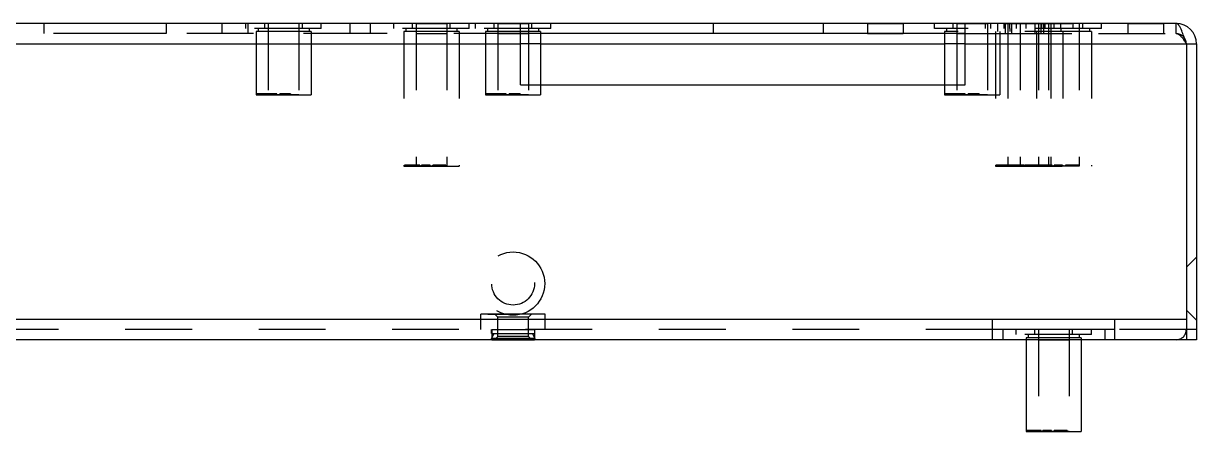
# Model space of a CAD drawing. Header units: millimetres. Extents: x 1262 to 3787, y 0 to 841.
# Drawn here: x 1711.6 to 1826.6, y 238.2 to 278.2 of the extents above; entities that cross this region are included whole.
import ezdxf

# ---------------------------------------------------------------- set-up
doc = ezdxf.new("R2010")
doc.units = ezdxf.units.MM
doc.header["$LTSCALE"] = 65.395
doc.linetypes.add('HIDDEN', pattern=[0.2, 0.1, -0.1])
doc.layers.get('0').update_dxf_attribs({"linetype": 'CONTINUOUS'})
doc.layers.add('02___PRT_ALL_AXES', color=7, linetype='CONTINUOUS')
doc.layers.add('DEFAULT_2', color=8, linetype='HIDDEN')

msp = doc.modelspace()

# ---------------------------------------------------------------- linework, layer by layer
at = {"color": 3, "linetype": 'Continuous'}
for p, q in [((1824.581, 278.226), (1414.581, 278.226)), ((1760.301, 272.226), (1760.301, 278.226)), ((1803.901, 272.226), (1803.901, 278.226)), ((1639.051, 276.226), (1760.301, 276.226)), ((1803.901, 276.226), (1825.581, 276.226)), ((1825.581, 276.226), (1825.581, 247.226)), ((1826.581, 276.226), (1826.581, 247.226)), ((1760.301, 272.226), (1803.901, 272.226)), ((1413.581, 249.226), (1825.581, 249.226)), ((1806.581, 247.226), (1806.581, 249.226)), ((1818.581, 247.226), (1818.581, 249.226)), ((1825.581, 247.226), (1413.581, 247.226))]:
    msp.add_line(p, q, dxfattribs=at)
at = {"color": 7, "linetype": 'Continuous'}
for p, q in [((1803.901, 277.226), (1760.301, 277.226)), ((1762.281, 277.226), (1762.281, 272.226)), ((1801.881, 277.226), (1801.881, 272.226)), ((1762.281, 276.226), (1801.881, 276.226)), ((1825.581, 276.226), (1826.581, 276.226)), ((1818.581, 248.226), (1806.581, 248.226)), ((1807.581, 248.226), (1807.581, 247.226)), ((1817.581, 248.226), (1817.581, 247.226)), ((1826.581, 248.226), (1825.581, 248.226)), ((1809.881, 247.226), (1809.881, 238.226)), ((1815.281, 247.226), (1815.281, 238.226)), ((1826.581, 247.226), (1825.581, 247.226)), ((1809.881, 238.226), (1815.281, 238.226)), ((1810.372, 238.326), (1810.303, 238.326)), ((1810.303, 238.326), (1810.303, 238.226)), ((1810.372, 238.326), (1810.372, 238.226)), ((1811.878, 238.326), (1811.708, 238.326)), ((1811.708, 238.326), (1811.708, 238.226)), ((1811.764, 238.226), (1811.764, 238.326)), ((1811.878, 238.326), (1811.878, 238.226)), ((1813.057, 238.326), (1812.931, 238.326)), ((1812.931, 238.326), (1812.931, 238.226)), ((1813.057, 238.326), (1813.057, 238.226)), ((1813.5, 238.326), (1813.341, 238.326)), ((1813.341, 238.326), (1813.341, 238.226)), ((1813.388, 238.226), (1813.388, 238.326)), ((1813.407, 238.226), (1813.407, 238.326)), ((1813.5, 238.326), (1813.5, 238.226)), ((1813.882, 238.326), (1813.769, 238.326)), ((1813.769, 238.326), (1813.769, 238.226)), ((1813.882, 238.326), (1813.882, 238.226))]:
    msp.add_line(p, q, dxfattribs=at)
at = {"color": 3, "linetype": 'Continuous'}
msp.add_arc((1824.581, 276.226), 2, 0, 90, dxfattribs=at)
for points, knots in [([(1825.134, 277.517), (1825.058, 277.699), (1824.948, 277.971), (1824.692, 278.226), (1824.581, 278.226)], [0, 0, 0, 0, 0.6396683, 1, 1, 1, 1]), ([(1825.398, 276.794), (1825.376, 276.859), (1825.294, 277.102), (1825.206, 277.343), (1825.134, 277.517)], [0, 0, 0, 0, 0.2675329, 1, 1, 1, 1])]:
    msp.add_open_spline(points, degree=3, knots=knots, dxfattribs=at)
msp.add_open_spline([(1825.581, 276.226), (1825.52, 276.415), (1825.46, 276.605), (1825.398, 276.794)], degree=3, dxfattribs=at)
at = {"layer": '02___PRT_ALL_AXES', "color": 8, "linetype": 'HIDDEN'}
for p, q in [((1725.581, 278.226), (1713.581, 278.226)), ((1713.581, 278.226), (1713.581, 277.226)), ((1725.581, 277.226), (1713.581, 277.226)), ((1725.581, 278.226), (1725.581, 277.226)), ((1745.581, 278.226), (1733.581, 278.226)), ((1733.581, 278.226), (1733.581, 277.226)), ((1745.581, 277.226), (1733.581, 277.226)), ((1734.381, 277.426), (1734.381, 271.226)), ((1735.581, 278.226), (1735.581, 271.226)), ((1738.581, 278.226), (1738.581, 271.226)), ((1739.781, 277.426), (1739.781, 271.226)), ((1745.581, 278.226), (1745.581, 277.226)), ((1748.881, 277.426), (1748.881, 264.226)), ((1750.081, 278.226), (1753.081, 278.226)), ((1750.081, 278.226), (1750.081, 264.226)), ((1750.081, 277.226), (1753.081, 277.226)), ((1753.081, 278.226), (1753.081, 264.226)), ((1754.281, 277.426), (1754.281, 264.226)), ((1756.881, 277.426), (1756.881, 271.226)), ((1758.081, 278.226), (1761.081, 278.226)), ((1758.081, 278.226), (1758.081, 271.226)), ((1758.081, 277.226), (1761.081, 277.226)), ((1761.081, 278.226), (1761.081, 271.226)), ((1762.281, 277.426), (1762.281, 277.226)), ((1794.331, 278.226), (1797.831, 278.226)), ((1794.331, 278.226), (1794.331, 277.226)), ((1794.331, 277.226), (1797.831, 277.226)), ((1797.831, 278.226), (1797.831, 277.226)), ((1801.881, 277.426), (1801.881, 277.226)), ((1803.081, 278.226), (1806.081, 278.226)), ((1803.081, 278.226), (1803.081, 271.226)), ((1803.081, 277.226), (1806.081, 277.226)), ((1806.081, 278.226), (1806.081, 271.226)), ((1806.881, 277.426), (1806.881, 264.226)), ((1807.281, 277.426), (1807.281, 271.226)), ((1807.831, 278.226), (1815.081, 278.226)), ((1807.831, 278.226), (1807.831, 277.226)), ((1807.831, 277.226), (1815.081, 277.226)), ((1808.081, 278.226), (1808.081, 264.226)), ((1808.431, 278.226), (1808.431, 277.226)), ((1809.281, 278.226), (1809.281, 264.226)), ((1810.731, 278.226), (1810.731, 277.226)), ((1810.881, 277.426), (1810.881, 264.226)), ((1811.081, 278.226), (1811.081, 264.226)), ((1811.331, 278.226), (1811.331, 277.226)), ((1812.081, 278.226), (1812.081, 264.226)), ((1812.281, 278.226), (1812.281, 264.226)), ((1813.481, 277.426), (1813.481, 264.226)), ((1815.081, 278.226), (1815.081, 264.226)), ((1816.281, 277.426), (1816.281, 264.226)), ((1819.831, 278.226), (1823.331, 278.226)), ((1819.831, 278.226), (1819.831, 277.226)), ((1819.831, 277.226), (1823.331, 277.226)), ((1823.331, 278.226), (1823.331, 277.226)), ((1762.281, 272.226), (1762.281, 271.226)), ((1801.881, 272.226), (1801.881, 271.226)), ((1738.581, 271.226), (1735.581, 271.226)), ((1761.081, 271.226), (1758.081, 271.226)), ((1806.081, 271.226), (1803.081, 271.226)), ((1753.081, 264.226), (1750.081, 264.226)), ((1815.081, 264.226), (1808.081, 264.226)), ((1757.481, 248.226), (1761.681, 248.226)), ((1757.481, 248.226), (1757.481, 247.226)), ((1761.681, 248.226), (1761.681, 247.226)), ((1809.881, 247.426), (1809.881, 247.226)), ((1814.081, 248.226), (1811.081, 248.226)), ((1811.081, 248.226), (1811.081, 238.226)), ((1814.081, 248.226), (1814.081, 238.226)), ((1815.281, 247.426), (1815.281, 247.226)), ((1757.481, 247.226), (1761.681, 247.226)), ((1811.081, 247.226), (1814.081, 247.226)), ((1814.081, 238.226), (1811.081, 238.226))]:
    msp.add_line(p, q, dxfattribs=at)
at = {"layer": '02___PRT_ALL_AXES', "color": 7, "linetype": 'Continuous'}
for p, q in [((1762.281, 277.226), (1762.281, 272.226)), ((1801.881, 277.226), (1801.881, 272.226)), ((1809.881, 247.226), (1809.881, 238.226)), ((1815.281, 247.226), (1815.281, 238.226))]:
    msp.add_line(p, q, dxfattribs=at)
at = {"layer": 'DEFAULT_2', "color": 8, "linetype": 'HIDDEN'}
for p, q in [((1760.301, 277.226), (1639.051, 277.226)), ((1731.031, 278.226), (1731.031, 277.226)), ((1733.386, 277.726), (1733.386, 278.226)), ((1740.776, 277.726), (1733.386, 277.726)), ((1739.781, 277.426), (1734.381, 277.426)), ((1734.381, 277.426), (1734.381, 271.226)), ((1734.581, 277.726), (1734.581, 277.426)), ((1735.233, 277.726), (1735.233, 278.226)), ((1738.928, 277.726), (1738.928, 278.226)), ((1739.581, 277.726), (1739.581, 277.426)), ((1739.781, 277.426), (1739.781, 271.226)), ((1740.776, 277.726), (1740.776, 278.226)), ((1743.581, 278.226), (1743.581, 277.226)), ((1747.886, 277.726), (1747.886, 278.226)), ((1755.276, 277.726), (1747.886, 277.726)), ((1754.281, 277.426), (1748.881, 277.426)), ((1748.881, 277.426), (1748.881, 264.226)), ((1749.081, 277.726), (1749.081, 277.426)), ((1749.733, 277.726), (1749.733, 278.226)), ((1753.428, 277.726), (1753.428, 278.226)), ((1754.081, 277.726), (1754.081, 277.426)), ((1754.281, 277.426), (1754.281, 264.226)), ((1755.276, 277.726), (1755.276, 278.226)), ((1755.886, 277.726), (1755.886, 278.226)), ((1763.276, 277.726), (1755.886, 277.726)), ((1762.281, 277.426), (1756.881, 277.426)), ((1756.881, 277.426), (1756.881, 271.226)), ((1757.081, 277.726), (1757.081, 277.426)), ((1757.733, 277.726), (1757.733, 278.226)), ((1761.428, 277.726), (1761.428, 278.226)), ((1762.081, 277.726), (1762.081, 277.426)), ((1762.281, 277.426), (1762.281, 277.226)), ((1763.276, 277.726), (1763.276, 278.226)), ((1779.181, 278.226), (1779.181, 277.226)), ((1789.981, 278.226), (1789.981, 277.226)), ((1800.886, 277.726), (1800.886, 278.226)), ((1817.276, 277.726), (1800.886, 277.726)), ((1816.281, 277.426), (1801.881, 277.426)), ((1801.881, 277.426), (1801.881, 277.226)), ((1802.081, 277.726), (1802.081, 277.426)), ((1802.733, 277.726), (1802.733, 278.226)), ((1803.901, 277.226), (1824.581, 277.226)), ((1805.886, 277.726), (1805.886, 278.226)), ((1806.428, 277.726), (1806.428, 278.226)), ((1806.881, 277.426), (1806.881, 264.226)), ((1807.081, 277.726), (1807.081, 277.426)), ((1807.086, 277.726), (1807.086, 278.226)), ((1807.281, 277.426), (1807.281, 271.226)), ((1807.733, 277.726), (1807.733, 278.226)), ((1808.081, 277.426), (1808.081, 264.226)), ((1808.276, 277.726), (1808.276, 278.226)), ((1808.281, 277.726), (1808.281, 277.426)), ((1808.933, 277.726), (1808.933, 278.226)), ((1809.886, 277.726), (1809.886, 278.226)), ((1810.881, 277.426), (1810.881, 264.226)), ((1811.081, 277.726), (1811.081, 277.426)), ((1811.428, 277.726), (1811.428, 278.226)), ((1811.581, 278.226), (1811.581, 277.226)), ((1811.733, 277.726), (1811.733, 278.226)), ((1812.081, 277.726), (1812.081, 277.426)), ((1812.281, 277.426), (1812.281, 264.226)), ((1812.628, 277.726), (1812.628, 278.226)), ((1813.276, 277.726), (1813.276, 278.226)), ((1813.281, 277.726), (1813.281, 277.426)), ((1813.481, 277.426), (1813.481, 264.226)), ((1814.476, 277.726), (1814.476, 278.226)), ((1815.428, 277.726), (1815.428, 278.226)), ((1816.081, 277.726), (1816.081, 277.426)), ((1816.281, 277.426), (1816.281, 264.226)), ((1817.276, 277.726), (1817.276, 278.226)), ((1824.581, 277.226), (1824.581, 278.226)), ((1762.281, 276.226), (1760.301, 276.226)), ((1803.901, 276.226), (1801.881, 276.226)), ((1762.281, 272.226), (1762.281, 271.226)), ((1801.881, 272.226), (1801.881, 271.226)), ((1734.381, 271.226), (1739.781, 271.226)), ((1736.414, 271.326), (1734.456, 271.326)), ((1734.456, 271.326), (1734.456, 271.226)), ((1734.487, 271.326), (1734.487, 271.226)), ((1735.108, 271.226), (1735.108, 271.326)), ((1735.113, 271.226), (1735.113, 271.326)), ((1735.133, 271.226), (1735.133, 271.326)), ((1735.157, 271.226), (1735.157, 271.326)), ((1735.236, 271.226), (1735.236, 271.326)), ((1735.251, 271.226), (1735.251, 271.326)), ((1735.255, 271.226), (1735.255, 271.326)), ((1735.264, 271.226), (1735.264, 271.326)), ((1735.279, 271.226), (1735.279, 271.326)), ((1735.281, 271.226), (1735.281, 271.326)), ((1735.289, 271.226), (1735.289, 271.326)), ((1735.313, 271.226), (1735.313, 271.326)), ((1735.322, 271.226), (1735.322, 271.326)), ((1735.324, 271.226), (1735.324, 271.326)), ((1735.34, 271.226), (1735.34, 271.326)), ((1735.348, 271.226), (1735.348, 271.326)), ((1735.352, 271.226), (1735.352, 271.326)), ((1735.4, 271.226), (1735.4, 271.326)), ((1735.446, 271.226), (1735.446, 271.326)), ((1735.47, 271.226), (1735.47, 271.326)), ((1735.474, 271.226), (1735.474, 271.326)), ((1735.476, 271.226), (1735.476, 271.326)), ((1735.489, 271.226), (1735.489, 271.326)), ((1735.49, 271.226), (1735.49, 271.326)), ((1735.495, 271.226), (1735.495, 271.326)), ((1735.504, 271.226), (1735.504, 271.326)), ((1735.508, 271.226), (1735.508, 271.326)), ((1735.533, 271.226), (1735.533, 271.326)), ((1735.558, 271.226), (1735.558, 271.326)), ((1735.574, 271.226), (1735.574, 271.326)), ((1735.578, 271.226), (1735.578, 271.326)), ((1735.588, 271.226), (1735.588, 271.326)), ((1735.594, 271.226), (1735.594, 271.326)), ((1735.612, 271.226), (1735.612, 271.326)), ((1735.614, 271.326), (1735.614, 271.226)), ((1735.622, 271.226), (1735.622, 271.326)), ((1735.663, 271.226), (1735.663, 271.326)), ((1735.691, 271.226), (1735.691, 271.326)), ((1735.701, 271.226), (1735.701, 271.326)), ((1735.733, 271.226), (1735.733, 271.326)), ((1735.736, 271.226), (1735.736, 271.326)), ((1735.759, 271.226), (1735.759, 271.326)), ((1735.767, 271.326), (1735.767, 271.226)), ((1735.774, 271.226), (1735.774, 271.326)), ((1735.777, 271.226), (1735.777, 271.326)), ((1735.781, 271.226), (1735.781, 271.326)), ((1735.798, 271.226), (1735.798, 271.326)), ((1735.84, 271.226), (1735.84, 271.326)), ((1735.842, 271.226), (1735.842, 271.326)), ((1735.843, 271.226), (1735.843, 271.326)), ((1735.848, 271.226), (1735.848, 271.326)), ((1735.854, 271.226), (1735.854, 271.326)), ((1735.87, 271.226), (1735.87, 271.326)), ((1735.895, 271.226), (1735.895, 271.326)), ((1735.898, 271.226), (1735.898, 271.326)), ((1735.937, 271.226), (1735.937, 271.326)), ((1735.939, 271.226), (1735.939, 271.326)), ((1735.939, 271.226), (1735.939, 271.326)), ((1735.945, 271.226), (1735.945, 271.326)), ((1735.958, 271.226), (1735.958, 271.326)), ((1735.966, 271.226), (1735.966, 271.326)), ((1736.002, 271.226), (1736.002, 271.326)), ((1736.01, 271.226), (1736.01, 271.326)), ((1736.012, 271.226), (1736.012, 271.326)), ((1736.014, 271.226), (1736.014, 271.326)), ((1736.042, 271.226), (1736.042, 271.326)), ((1736.051, 271.226), (1736.051, 271.326)), ((1736.081, 271.226), (1736.081, 271.326)), ((1736.114, 271.226), (1736.114, 271.326)), ((1736.131, 271.226), (1736.131, 271.326)), ((1736.186, 271.226), (1736.186, 271.326)), ((1736.187, 271.226), (1736.187, 271.326)), ((1736.223, 271.226), (1736.223, 271.326)), ((1736.264, 271.226), (1736.264, 271.326)), ((1736.296, 271.226), (1736.296, 271.326)), ((1736.298, 271.226), (1736.298, 271.326)), ((1736.337, 271.226), (1736.337, 271.326)), ((1736.386, 271.226), (1736.386, 271.326)), ((1736.388, 271.226), (1736.388, 271.326)), ((1736.414, 271.226), (1736.414, 271.326)), ((1737.769, 271.326), (1736.703, 271.326)), ((1736.703, 271.226), (1736.703, 271.326)), ((1736.771, 271.326), (1736.771, 271.226)), ((1736.843, 271.226), (1736.843, 271.326)), ((1736.89, 271.226), (1736.89, 271.326)), ((1736.897, 271.326), (1736.897, 271.226)), ((1737.19, 271.326), (1737.19, 271.226)), ((1737.266, 271.226), (1737.266, 271.326)), ((1737.357, 271.326), (1737.357, 271.226)), ((1737.514, 271.226), (1737.514, 271.326)), ((1737.591, 271.226), (1737.591, 271.326)), ((1737.646, 271.326), (1737.646, 271.226)), ((1737.701, 271.226), (1737.701, 271.326)), ((1737.769, 271.326), (1737.769, 271.226)), ((1756.881, 271.226), (1762.281, 271.226)), ((1758.914, 271.326), (1756.956, 271.326)), ((1756.956, 271.326), (1756.956, 271.226)), ((1756.987, 271.326), (1756.987, 271.226)), ((1757.608, 271.226), (1757.608, 271.326)), ((1757.613, 271.226), (1757.613, 271.326)), ((1757.633, 271.226), (1757.633, 271.326)), ((1757.657, 271.226), (1757.657, 271.326)), ((1757.736, 271.226), (1757.736, 271.326)), ((1757.751, 271.226), (1757.751, 271.326)), ((1757.755, 271.226), (1757.755, 271.326)), ((1757.764, 271.226), (1757.764, 271.326)), ((1757.779, 271.226), (1757.779, 271.326)), ((1757.781, 271.226), (1757.781, 271.326)), ((1757.789, 271.226), (1757.789, 271.326)), ((1757.813, 271.226), (1757.813, 271.326)), ((1757.822, 271.226), (1757.822, 271.326)), ((1757.824, 271.226), (1757.824, 271.326)), ((1757.84, 271.226), (1757.84, 271.326)), ((1757.848, 271.226), (1757.848, 271.326)), ((1757.852, 271.226), (1757.852, 271.326)), ((1757.9, 271.226), (1757.9, 271.326)), ((1757.946, 271.226), (1757.946, 271.326)), ((1757.97, 271.226), (1757.97, 271.326)), ((1757.974, 271.226), (1757.974, 271.326)), ((1757.976, 271.226), (1757.976, 271.326)), ((1757.989, 271.226), (1757.989, 271.326)), ((1757.99, 271.226), (1757.99, 271.326)), ((1757.995, 271.226), (1757.995, 271.326)), ((1758.004, 271.226), (1758.004, 271.326)), ((1758.008, 271.226), (1758.008, 271.326)), ((1758.033, 271.226), (1758.033, 271.326)), ((1758.058, 271.226), (1758.058, 271.326)), ((1758.074, 271.226), (1758.074, 271.326)), ((1758.078, 271.226), (1758.078, 271.326)), ((1758.088, 271.226), (1758.088, 271.326)), ((1758.094, 271.226), (1758.094, 271.326)), ((1758.112, 271.226), (1758.112, 271.326)), ((1758.114, 271.326), (1758.114, 271.226)), ((1758.122, 271.226), (1758.122, 271.326)), ((1758.163, 271.226), (1758.163, 271.326)), ((1758.191, 271.226), (1758.191, 271.326)), ((1758.201, 271.226), (1758.201, 271.326)), ((1758.233, 271.226), (1758.233, 271.326)), ((1758.236, 271.226), (1758.236, 271.326)), ((1758.259, 271.226), (1758.259, 271.326)), ((1758.267, 271.326), (1758.267, 271.226)), ((1758.274, 271.226), (1758.274, 271.326)), ((1758.277, 271.226), (1758.277, 271.326)), ((1758.281, 271.226), (1758.281, 271.326)), ((1758.298, 271.226), (1758.298, 271.326)), ((1758.34, 271.226), (1758.34, 271.326)), ((1758.342, 271.226), (1758.342, 271.326)), ((1758.343, 271.226), (1758.343, 271.326)), ((1758.348, 271.226), (1758.348, 271.326)), ((1758.354, 271.226), (1758.354, 271.326)), ((1758.37, 271.226), (1758.37, 271.326)), ((1758.395, 271.226), (1758.395, 271.326)), ((1758.398, 271.226), (1758.398, 271.326)), ((1758.437, 271.226), (1758.437, 271.326)), ((1758.439, 271.226), (1758.439, 271.326)), ((1758.439, 271.226), (1758.439, 271.326)), ((1758.445, 271.226), (1758.445, 271.326)), ((1758.458, 271.226), (1758.458, 271.326)), ((1758.466, 271.226), (1758.466, 271.326)), ((1758.502, 271.226), (1758.502, 271.326)), ((1758.51, 271.226), (1758.51, 271.326)), ((1758.512, 271.226), (1758.512, 271.326)), ((1758.514, 271.226), (1758.514, 271.326)), ((1758.542, 271.226), (1758.542, 271.326)), ((1758.551, 271.226), (1758.551, 271.326)), ((1758.581, 271.226), (1758.581, 271.326)), ((1758.614, 271.226), (1758.614, 271.326)), ((1758.631, 271.226), (1758.631, 271.326)), ((1758.686, 271.226), (1758.686, 271.326)), ((1758.687, 271.226), (1758.687, 271.326)), ((1758.723, 271.226), (1758.723, 271.326)), ((1758.764, 271.226), (1758.764, 271.326)), ((1758.796, 271.226), (1758.796, 271.326)), ((1758.798, 271.226), (1758.798, 271.326)), ((1758.837, 271.226), (1758.837, 271.326)), ((1758.886, 271.226), (1758.886, 271.326)), ((1758.888, 271.226), (1758.888, 271.326)), ((1758.914, 271.226), (1758.914, 271.326)), ((1760.269, 271.326), (1759.203, 271.326)), ((1759.203, 271.226), (1759.203, 271.326)), ((1759.271, 271.326), (1759.271, 271.226)), ((1759.343, 271.226), (1759.343, 271.326)), ((1759.39, 271.226), (1759.39, 271.326)), ((1759.397, 271.326), (1759.397, 271.226)), ((1759.69, 271.326), (1759.69, 271.226)), ((1759.766, 271.226), (1759.766, 271.326)), ((1759.857, 271.326), (1759.857, 271.226)), ((1760.014, 271.226), (1760.014, 271.326)), ((1760.091, 271.226), (1760.091, 271.326)), ((1760.146, 271.326), (1760.146, 271.226)), ((1760.201, 271.226), (1760.201, 271.326)), ((1760.269, 271.326), (1760.269, 271.226)), ((1801.881, 271.226), (1807.281, 271.226)), ((1803.914, 271.326), (1801.956, 271.326)), ((1801.956, 271.326), (1801.956, 271.226)), ((1801.987, 271.326), (1801.987, 271.226)), ((1802.608, 271.226), (1802.608, 271.326)), ((1802.613, 271.226), (1802.613, 271.326)), ((1802.633, 271.226), (1802.633, 271.326)), ((1802.657, 271.226), (1802.657, 271.326)), ((1802.736, 271.226), (1802.736, 271.326)), ((1802.751, 271.226), (1802.751, 271.326)), ((1802.755, 271.226), (1802.755, 271.326)), ((1802.764, 271.226), (1802.764, 271.326)), ((1802.779, 271.226), (1802.779, 271.326)), ((1802.781, 271.226), (1802.781, 271.326)), ((1802.789, 271.226), (1802.789, 271.326)), ((1802.813, 271.226), (1802.813, 271.326)), ((1802.822, 271.226), (1802.822, 271.326)), ((1802.824, 271.226), (1802.824, 271.326)), ((1802.84, 271.226), (1802.84, 271.326)), ((1802.848, 271.226), (1802.848, 271.326)), ((1802.852, 271.226), (1802.852, 271.326)), ((1802.9, 271.226), (1802.9, 271.326)), ((1802.946, 271.226), (1802.946, 271.326)), ((1802.97, 271.226), (1802.97, 271.326)), ((1802.974, 271.226), (1802.974, 271.326)), ((1802.976, 271.226), (1802.976, 271.326)), ((1802.989, 271.226), (1802.989, 271.326)), ((1802.99, 271.226), (1802.99, 271.326)), ((1802.995, 271.226), (1802.995, 271.326)), ((1803.004, 271.226), (1803.004, 271.326)), ((1803.008, 271.226), (1803.008, 271.326)), ((1803.033, 271.226), (1803.033, 271.326)), ((1803.058, 271.226), (1803.058, 271.326)), ((1803.074, 271.226), (1803.074, 271.326)), ((1803.078, 271.226), (1803.078, 271.326)), ((1803.088, 271.226), (1803.088, 271.326)), ((1803.094, 271.226), (1803.094, 271.326)), ((1803.112, 271.226), (1803.112, 271.326)), ((1803.114, 271.326), (1803.114, 271.226)), ((1803.122, 271.226), (1803.122, 271.326)), ((1803.163, 271.226), (1803.163, 271.326)), ((1803.191, 271.226), (1803.191, 271.326)), ((1803.201, 271.226), (1803.201, 271.326)), ((1803.233, 271.226), (1803.233, 271.326)), ((1803.236, 271.226), (1803.236, 271.326)), ((1803.259, 271.226), (1803.259, 271.326)), ((1803.267, 271.326), (1803.267, 271.226)), ((1803.274, 271.226), (1803.274, 271.326)), ((1803.277, 271.226), (1803.277, 271.326)), ((1803.281, 271.226), (1803.281, 271.326)), ((1803.298, 271.226), (1803.298, 271.326)), ((1803.34, 271.226), (1803.34, 271.326)), ((1803.342, 271.226), (1803.342, 271.326)), ((1803.343, 271.226), (1803.343, 271.326)), ((1803.348, 271.226), (1803.348, 271.326)), ((1803.354, 271.226), (1803.354, 271.326)), ((1803.37, 271.226), (1803.37, 271.326)), ((1803.395, 271.226), (1803.395, 271.326)), ((1803.398, 271.226), (1803.398, 271.326)), ((1803.437, 271.226), (1803.437, 271.326)), ((1803.439, 271.226), (1803.439, 271.326)), ((1803.439, 271.226), (1803.439, 271.326)), ((1803.445, 271.226), (1803.445, 271.326)), ((1803.458, 271.226), (1803.458, 271.326)), ((1803.466, 271.226), (1803.466, 271.326)), ((1803.502, 271.226), (1803.502, 271.326)), ((1803.51, 271.226), (1803.51, 271.326)), ((1803.512, 271.226), (1803.512, 271.326)), ((1803.514, 271.226), (1803.514, 271.326)), ((1803.542, 271.226), (1803.542, 271.326)), ((1803.551, 271.226), (1803.551, 271.326)), ((1803.581, 271.226), (1803.581, 271.326)), ((1803.614, 271.226), (1803.614, 271.326)), ((1803.631, 271.226), (1803.631, 271.326)), ((1803.686, 271.226), (1803.686, 271.326)), ((1803.687, 271.226), (1803.687, 271.326)), ((1803.723, 271.226), (1803.723, 271.326)), ((1803.764, 271.226), (1803.764, 271.326)), ((1803.796, 271.226), (1803.796, 271.326)), ((1803.798, 271.226), (1803.798, 271.326)), ((1803.837, 271.226), (1803.837, 271.326)), ((1803.886, 271.226), (1803.886, 271.326)), ((1803.888, 271.226), (1803.888, 271.326)), ((1803.914, 271.226), (1803.914, 271.326)), ((1805.269, 271.326), (1804.203, 271.326)), ((1804.203, 271.226), (1804.203, 271.326)), ((1804.271, 271.326), (1804.271, 271.226)), ((1804.343, 271.226), (1804.343, 271.326)), ((1804.39, 271.226), (1804.39, 271.326)), ((1804.397, 271.326), (1804.397, 271.226)), ((1804.69, 271.326), (1804.69, 271.226)), ((1804.766, 271.226), (1804.766, 271.326)), ((1804.857, 271.326), (1804.857, 271.226)), ((1805.014, 271.226), (1805.014, 271.326)), ((1805.091, 271.226), (1805.091, 271.326)), ((1805.146, 271.326), (1805.146, 271.226)), ((1805.201, 271.226), (1805.201, 271.326)), ((1805.269, 271.326), (1805.269, 271.226)), ((1748.881, 264.226), (1754.281, 264.226)), ((1750.441, 264.326), (1748.919, 264.326)), ((1748.919, 264.326), (1748.919, 264.226)), ((1748.943, 264.326), (1748.943, 264.226)), ((1749.149, 264.226), (1749.149, 264.326)), ((1749.2, 264.226), (1749.2, 264.326)), ((1749.23, 264.226), (1749.23, 264.326)), ((1749.273, 264.226), (1749.273, 264.326)), ((1749.324, 264.226), (1749.324, 264.326)), ((1749.352, 264.226), (1749.352, 264.326)), ((1749.354, 264.226), (1749.354, 264.326)), ((1749.376, 264.326), (1749.376, 264.226)), ((1749.44, 264.226), (1749.44, 264.326)), ((1749.451, 264.326), (1749.451, 264.226)), ((1749.475, 264.226), (1749.475, 264.326)), ((1749.746, 264.226), (1749.746, 264.326)), ((1749.881, 264.226), (1749.881, 264.326)), ((1749.911, 264.226), (1749.911, 264.326)), ((1750.054, 264.226), (1750.054, 264.326)), ((1750.057, 264.226), (1750.057, 264.326)), ((1750.065, 264.226), (1750.065, 264.326)), ((1750.105, 264.226), (1750.105, 264.326)), ((1750.113, 264.226), (1750.113, 264.326)), ((1750.146, 264.226), (1750.146, 264.326)), ((1750.163, 264.226), (1750.163, 264.326)), ((1750.199, 264.226), (1750.199, 264.326)), ((1750.205, 264.226), (1750.205, 264.326)), ((1750.212, 264.226), (1750.212, 264.326)), ((1750.231, 264.226), (1750.231, 264.326)), ((1750.238, 264.226), (1750.238, 264.326)), ((1750.24, 264.226), (1750.24, 264.326)), ((1750.241, 264.226), (1750.241, 264.326)), ((1750.254, 264.226), (1750.254, 264.326)), ((1750.258, 264.226), (1750.258, 264.326)), ((1750.264, 264.226), (1750.264, 264.326)), ((1750.284, 264.226), (1750.284, 264.326)), ((1750.29, 264.226), (1750.29, 264.326)), ((1750.349, 264.226), (1750.349, 264.326)), ((1750.382, 264.226), (1750.382, 264.326)), ((1750.438, 264.226), (1750.438, 264.326)), ((1750.441, 264.226), (1750.441, 264.326)), ((1751.451, 264.326), (1750.614, 264.326)), ((1750.614, 264.226), (1750.614, 264.326)), ((1750.618, 264.226), (1750.618, 264.326)), ((1750.635, 264.226), (1750.635, 264.326)), ((1750.643, 264.226), (1750.643, 264.326)), ((1750.676, 264.226), (1750.676, 264.326)), ((1750.693, 264.226), (1750.693, 264.326)), ((1750.715, 264.226), (1750.715, 264.326)), ((1750.724, 264.226), (1750.724, 264.326)), ((1750.732, 264.226), (1750.732, 264.326)), ((1750.736, 264.226), (1750.736, 264.326)), ((1750.753, 264.226), (1750.753, 264.326)), ((1750.754, 264.226), (1750.754, 264.326)), ((1750.754, 264.226), (1750.754, 264.326)), ((1750.764, 264.226), (1750.764, 264.326)), ((1750.764, 264.226), (1750.764, 264.326)), ((1750.778, 264.226), (1750.778, 264.326)), ((1750.79, 264.226), (1750.79, 264.326)), ((1750.797, 264.226), (1750.797, 264.326)), ((1750.805, 264.226), (1750.805, 264.326)), ((1750.834, 264.326), (1750.834, 264.226)), ((1750.843, 264.226), (1750.843, 264.326)), ((1750.855, 264.226), (1750.855, 264.326)), ((1750.865, 264.226), (1750.865, 264.326)), ((1750.868, 264.226), (1750.868, 264.326)), ((1750.874, 264.226), (1750.874, 264.326)), ((1750.885, 264.226), (1750.885, 264.326)), ((1750.904, 264.226), (1750.904, 264.326)), ((1750.907, 264.226), (1750.907, 264.326)), ((1750.921, 264.226), (1750.921, 264.326)), ((1750.992, 264.226), (1750.992, 264.326)), ((1750.994, 264.226), (1750.994, 264.326)), ((1750.998, 264.226), (1750.998, 264.326)), ((1751.007, 264.226), (1751.007, 264.326)), ((1751.015, 264.226), (1751.015, 264.326)), ((1751.075, 264.226), (1751.075, 264.326)), ((1751.087, 264.226), (1751.087, 264.326)), ((1751.096, 264.226), (1751.096, 264.326)), ((1751.098, 264.226), (1751.098, 264.326)), ((1751.113, 264.226), (1751.113, 264.326)), ((1751.145, 264.226), (1751.145, 264.326)), ((1751.158, 264.226), (1751.158, 264.326)), ((1751.178, 264.226), (1751.178, 264.326)), ((1751.179, 264.226), (1751.179, 264.326)), ((1751.185, 264.226), (1751.185, 264.326)), ((1751.209, 264.226), (1751.209, 264.326)), ((1751.24, 264.226), (1751.24, 264.326)), ((1751.249, 264.226), (1751.249, 264.326)), ((1751.275, 264.226), (1751.275, 264.326)), ((1751.305, 264.226), (1751.305, 264.326)), ((1751.321, 264.226), (1751.321, 264.326)), ((1751.325, 264.226), (1751.325, 264.326)), ((1751.341, 264.226), (1751.341, 264.326)), ((1751.35, 264.226), (1751.35, 264.326)), ((1751.392, 264.226), (1751.392, 264.326)), ((1751.451, 264.226), (1751.451, 264.326)), ((1751.451, 264.226), (1751.451, 264.326)), ((1752.996, 264.326), (1751.721, 264.326)), ((1751.721, 264.226), (1751.721, 264.326)), ((1751.897, 264.226), (1751.897, 264.326)), ((1751.914, 264.226), (1751.914, 264.326)), ((1752.062, 264.326), (1752.062, 264.226)), ((1752.186, 264.326), (1752.186, 264.226)), ((1752.467, 264.326), (1752.467, 264.226)), ((1752.48, 264.226), (1752.48, 264.326)), ((1752.508, 264.226), (1752.508, 264.326)), ((1752.615, 264.226), (1752.615, 264.326)), ((1752.624, 264.326), (1752.624, 264.226)), ((1752.655, 264.226), (1752.655, 264.326)), ((1752.887, 264.326), (1752.887, 264.226)), ((1752.996, 264.326), (1752.996, 264.226)), ((1806.881, 264.226), (1816.281, 264.226)), ((1809.641, 264.326), (1806.919, 264.326)), ((1806.919, 264.326), (1806.919, 264.226)), ((1806.943, 264.326), (1806.943, 264.226)), ((1807.149, 264.226), (1807.149, 264.326)), ((1807.2, 264.226), (1807.2, 264.326)), ((1807.23, 264.226), (1807.23, 264.326)), ((1807.273, 264.226), (1807.273, 264.326)), ((1807.324, 264.226), (1807.324, 264.326)), ((1807.352, 264.226), (1807.352, 264.326)), ((1807.354, 264.226), (1807.354, 264.326)), ((1807.376, 264.326), (1807.376, 264.226)), ((1807.44, 264.226), (1807.44, 264.326)), ((1807.451, 264.326), (1807.451, 264.226)), ((1807.475, 264.226), (1807.475, 264.326)), ((1807.746, 264.226), (1807.746, 264.326)), ((1807.881, 264.226), (1807.881, 264.326)), ((1807.911, 264.226), (1807.911, 264.326)), ((1808.054, 264.226), (1808.054, 264.326)), ((1808.057, 264.226), (1808.057, 264.326)), ((1808.065, 264.226), (1808.065, 264.326)), ((1808.105, 264.226), (1808.105, 264.326)), ((1808.113, 264.226), (1808.113, 264.326)), ((1808.119, 264.326), (1808.119, 264.226)), ((1808.143, 264.326), (1808.143, 264.226)), ((1808.146, 264.226), (1808.146, 264.326)), ((1808.163, 264.226), (1808.163, 264.326)), ((1808.199, 264.226), (1808.199, 264.326)), ((1808.205, 264.226), (1808.205, 264.326)), ((1808.212, 264.226), (1808.212, 264.326)), ((1808.231, 264.226), (1808.231, 264.326)), ((1808.238, 264.226), (1808.238, 264.326)), ((1808.24, 264.226), (1808.24, 264.326)), ((1808.241, 264.226), (1808.241, 264.326)), ((1808.254, 264.226), (1808.254, 264.326)), ((1808.258, 264.226), (1808.258, 264.326)), ((1808.264, 264.226), (1808.264, 264.326)), ((1808.284, 264.226), (1808.284, 264.326)), ((1808.29, 264.226), (1808.29, 264.326)), ((1808.349, 264.226), (1808.349, 264.326)), ((1808.382, 264.226), (1808.382, 264.326)), ((1808.4, 264.226), (1808.4, 264.326)), ((1808.43, 264.226), (1808.43, 264.326)), ((1808.438, 264.226), (1808.438, 264.326)), ((1808.441, 264.226), (1808.441, 264.326)), ((1808.473, 264.226), (1808.473, 264.326)), ((1808.524, 264.226), (1808.524, 264.326)), ((1808.552, 264.226), (1808.552, 264.326)), ((1808.554, 264.226), (1808.554, 264.326)), ((1808.576, 264.326), (1808.576, 264.226)), ((1808.614, 264.226), (1808.614, 264.326)), ((1808.618, 264.226), (1808.618, 264.326)), ((1808.635, 264.226), (1808.635, 264.326)), ((1808.64, 264.226), (1808.64, 264.326)), ((1808.643, 264.226), (1808.643, 264.326)), ((1808.651, 264.326), (1808.651, 264.226)), ((1808.675, 264.226), (1808.675, 264.326)), ((1808.693, 264.226), (1808.693, 264.326)), ((1808.715, 264.226), (1808.715, 264.326)), ((1808.724, 264.226), (1808.724, 264.326)), ((1808.732, 264.226), (1808.732, 264.326)), ((1808.736, 264.226), (1808.736, 264.326)), ((1808.753, 264.226), (1808.753, 264.326)), ((1808.754, 264.226), (1808.754, 264.326)), ((1808.754, 264.226), (1808.754, 264.326)), ((1808.764, 264.226), (1808.764, 264.326)), ((1808.764, 264.226), (1808.764, 264.326)), ((1808.778, 264.226), (1808.778, 264.326)), ((1808.79, 264.226), (1808.79, 264.326)), ((1808.797, 264.226), (1808.797, 264.326)), ((1808.805, 264.226), (1808.805, 264.326)), ((1808.834, 264.326), (1808.834, 264.226)), ((1808.843, 264.226), (1808.843, 264.326)), ((1808.855, 264.226), (1808.855, 264.326)), ((1808.865, 264.226), (1808.865, 264.326)), ((1808.868, 264.226), (1808.868, 264.326)), ((1808.874, 264.226), (1808.874, 264.326)), ((1808.885, 264.226), (1808.885, 264.326)), ((1808.904, 264.226), (1808.904, 264.326)), ((1808.907, 264.226), (1808.907, 264.326)), ((1808.921, 264.226), (1808.921, 264.326)), ((1808.946, 264.226), (1808.946, 264.326)), ((1808.992, 264.226), (1808.992, 264.326)), ((1808.994, 264.226), (1808.994, 264.326)), ((1808.998, 264.226), (1808.998, 264.326)), ((1809.007, 264.226), (1809.007, 264.326)), ((1809.015, 264.226), (1809.015, 264.326)), ((1809.075, 264.226), (1809.075, 264.326)), ((1809.081, 264.226), (1809.081, 264.326)), ((1809.087, 264.226), (1809.087, 264.326)), ((1809.096, 264.226), (1809.096, 264.326)), ((1809.098, 264.226), (1809.098, 264.326)), ((1809.111, 264.226), (1809.111, 264.326)), ((1809.113, 264.226), (1809.113, 264.326)), ((1809.145, 264.226), (1809.145, 264.326)), ((1809.158, 264.226), (1809.158, 264.326)), ((1809.178, 264.226), (1809.178, 264.326)), ((1809.179, 264.226), (1809.179, 264.326)), ((1809.185, 264.226), (1809.185, 264.326)), ((1809.209, 264.226), (1809.209, 264.326)), ((1809.24, 264.226), (1809.24, 264.326)), ((1809.249, 264.226), (1809.249, 264.326)), ((1809.254, 264.226), (1809.254, 264.326)), ((1809.257, 264.226), (1809.257, 264.326)), ((1809.265, 264.226), (1809.265, 264.326)), ((1809.275, 264.226), (1809.275, 264.326)), ((1809.305, 264.226), (1809.305, 264.326)), ((1809.305, 264.226), (1809.305, 264.326)), ((1809.313, 264.226), (1809.313, 264.326)), ((1809.321, 264.226), (1809.321, 264.326)), ((1809.325, 264.226), (1809.325, 264.326)), ((1809.341, 264.226), (1809.341, 264.326)), ((1809.346, 264.226), (1809.346, 264.326)), ((1809.35, 264.226), (1809.35, 264.326)), ((1809.363, 264.226), (1809.363, 264.326)), ((1809.392, 264.226), (1809.392, 264.326)), ((1809.399, 264.226), (1809.399, 264.326)), ((1809.405, 264.226), (1809.405, 264.326)), ((1809.412, 264.226), (1809.412, 264.326)), ((1809.431, 264.226), (1809.431, 264.326)), ((1809.438, 264.226), (1809.438, 264.326)), ((1809.44, 264.226), (1809.44, 264.326)), ((1809.441, 264.226), (1809.441, 264.326)), ((1809.451, 264.226), (1809.451, 264.326)), ((1809.451, 264.226), (1809.451, 264.326)), ((1809.454, 264.226), (1809.454, 264.326)), ((1809.458, 264.226), (1809.458, 264.326)), ((1809.464, 264.226), (1809.464, 264.326)), ((1809.484, 264.226), (1809.484, 264.326)), ((1809.49, 264.226), (1809.49, 264.326)), ((1809.549, 264.226), (1809.549, 264.326)), ((1809.582, 264.226), (1809.582, 264.326)), ((1809.638, 264.226), (1809.638, 264.326)), ((1809.641, 264.226), (1809.641, 264.326)), ((1812.441, 264.326), (1809.721, 264.326)), ((1809.721, 264.226), (1809.721, 264.326)), ((1809.814, 264.226), (1809.814, 264.326)), ((1809.818, 264.226), (1809.818, 264.326)), ((1809.835, 264.226), (1809.835, 264.326)), ((1809.843, 264.226), (1809.843, 264.326)), ((1809.876, 264.226), (1809.876, 264.326)), ((1809.893, 264.226), (1809.893, 264.326)), ((1809.897, 264.226), (1809.897, 264.326)), ((1809.914, 264.226), (1809.914, 264.326)), ((1809.915, 264.226), (1809.915, 264.326)), ((1809.924, 264.226), (1809.924, 264.326)), ((1809.932, 264.226), (1809.932, 264.326)), ((1809.936, 264.226), (1809.936, 264.326)), ((1809.953, 264.226), (1809.953, 264.326)), ((1809.954, 264.226), (1809.954, 264.326)), ((1809.954, 264.226), (1809.954, 264.326)), ((1809.964, 264.226), (1809.964, 264.326)), ((1809.964, 264.226), (1809.964, 264.326)), ((1809.978, 264.226), (1809.978, 264.326)), ((1809.99, 264.226), (1809.99, 264.326)), ((1809.997, 264.226), (1809.997, 264.326)), ((1810.005, 264.226), (1810.005, 264.326)), ((1810.034, 264.326), (1810.034, 264.226)), ((1810.043, 264.226), (1810.043, 264.326)), ((1810.055, 264.226), (1810.055, 264.326)), ((1810.062, 264.326), (1810.062, 264.226)), ((1810.065, 264.226), (1810.065, 264.326)), ((1810.068, 264.226), (1810.068, 264.326)), ((1810.074, 264.226), (1810.074, 264.326)), ((1810.085, 264.226), (1810.085, 264.326)), ((1810.104, 264.226), (1810.104, 264.326)), ((1810.107, 264.226), (1810.107, 264.326)), ((1810.121, 264.226), (1810.121, 264.326)), ((1810.186, 264.326), (1810.186, 264.226)), ((1810.192, 264.226), (1810.192, 264.326)), ((1810.194, 264.226), (1810.194, 264.326)), ((1810.198, 264.226), (1810.198, 264.326)), ((1810.207, 264.226), (1810.207, 264.326)), ((1810.215, 264.226), (1810.215, 264.326)), ((1810.275, 264.226), (1810.275, 264.326)), ((1810.287, 264.226), (1810.287, 264.326)), ((1810.296, 264.226), (1810.296, 264.326)), ((1810.298, 264.226), (1810.298, 264.326)), ((1810.313, 264.226), (1810.313, 264.326)), ((1810.345, 264.226), (1810.345, 264.326)), ((1810.358, 264.226), (1810.358, 264.326)), ((1810.378, 264.226), (1810.378, 264.326)), ((1810.379, 264.226), (1810.379, 264.326)), ((1810.385, 264.226), (1810.385, 264.326)), ((1810.409, 264.226), (1810.409, 264.326)), ((1810.44, 264.226), (1810.44, 264.326)), ((1810.449, 264.226), (1810.449, 264.326)), ((1810.467, 264.326), (1810.467, 264.226)), ((1810.475, 264.226), (1810.475, 264.326)), ((1810.48, 264.226), (1810.48, 264.326)), ((1810.505, 264.226), (1810.505, 264.326)), ((1810.508, 264.226), (1810.508, 264.326)), ((1810.521, 264.226), (1810.521, 264.326)), ((1810.525, 264.226), (1810.525, 264.326)), ((1810.541, 264.226), (1810.541, 264.326)), ((1810.55, 264.226), (1810.55, 264.326)), ((1810.592, 264.226), (1810.592, 264.326)), ((1810.615, 264.226), (1810.615, 264.326)), ((1810.624, 264.326), (1810.624, 264.226)), ((1810.651, 264.226), (1810.651, 264.326)), ((1810.651, 264.226), (1810.651, 264.326)), ((1810.655, 264.226), (1810.655, 264.326)), ((1810.887, 264.326), (1810.887, 264.226)), ((1810.919, 264.326), (1810.919, 264.226)), ((1810.921, 264.226), (1810.921, 264.326)), ((1810.943, 264.326), (1810.943, 264.226)), ((1810.996, 264.326), (1810.996, 264.226)), ((1811.097, 264.226), (1811.097, 264.326)), ((1811.114, 264.226), (1811.114, 264.326)), ((1811.149, 264.226), (1811.149, 264.326)), ((1811.2, 264.226), (1811.2, 264.326)), ((1811.23, 264.226), (1811.23, 264.326)), ((1811.262, 264.326), (1811.262, 264.226)), ((1811.273, 264.226), (1811.273, 264.326)), ((1811.324, 264.226), (1811.324, 264.326)), ((1811.352, 264.226), (1811.352, 264.326)), ((1811.354, 264.226), (1811.354, 264.326)), ((1811.376, 264.326), (1811.376, 264.226)), ((1811.386, 264.326), (1811.386, 264.226)), ((1811.44, 264.226), (1811.44, 264.326)), ((1811.451, 264.326), (1811.451, 264.226)), ((1811.475, 264.226), (1811.475, 264.326)), ((1811.667, 264.326), (1811.667, 264.226)), ((1811.68, 264.226), (1811.68, 264.326)), ((1811.708, 264.226), (1811.708, 264.326)), ((1811.746, 264.226), (1811.746, 264.326)), ((1811.815, 264.226), (1811.815, 264.326)), ((1811.824, 264.326), (1811.824, 264.226)), ((1811.855, 264.226), (1811.855, 264.326)), ((1811.881, 264.226), (1811.881, 264.326)), ((1811.911, 264.226), (1811.911, 264.326)), ((1812.054, 264.226), (1812.054, 264.326)), ((1812.057, 264.226), (1812.057, 264.326)), ((1812.065, 264.226), (1812.065, 264.326)), ((1812.087, 264.326), (1812.087, 264.226)), ((1812.105, 264.226), (1812.105, 264.326)), ((1812.113, 264.226), (1812.113, 264.326)), ((1812.146, 264.226), (1812.146, 264.326)), ((1812.163, 264.226), (1812.163, 264.326)), ((1812.196, 264.326), (1812.196, 264.226)), ((1812.199, 264.226), (1812.199, 264.326)), ((1812.205, 264.226), (1812.205, 264.326)), ((1812.212, 264.226), (1812.212, 264.326)), ((1812.231, 264.226), (1812.231, 264.326)), ((1812.238, 264.226), (1812.238, 264.326)), ((1812.24, 264.226), (1812.24, 264.326)), ((1812.241, 264.226), (1812.241, 264.326)), ((1812.254, 264.226), (1812.254, 264.326)), ((1812.258, 264.226), (1812.258, 264.326)), ((1812.264, 264.226), (1812.264, 264.326)), ((1812.284, 264.226), (1812.284, 264.326)), ((1812.29, 264.226), (1812.29, 264.326)), ((1812.349, 264.226), (1812.349, 264.326)), ((1812.382, 264.226), (1812.382, 264.326)), ((1812.438, 264.226), (1812.438, 264.326)), ((1812.441, 264.226), (1812.441, 264.326)), ((1813.451, 264.326), (1812.614, 264.326)), ((1812.614, 264.226), (1812.614, 264.326)), ((1812.618, 264.226), (1812.618, 264.326)), ((1812.635, 264.226), (1812.635, 264.326)), ((1812.643, 264.226), (1812.643, 264.326)), ((1812.676, 264.226), (1812.676, 264.326)), ((1812.693, 264.226), (1812.693, 264.326)), ((1812.715, 264.226), (1812.715, 264.326)), ((1812.724, 264.226), (1812.724, 264.326)), ((1812.732, 264.226), (1812.732, 264.326)), ((1812.736, 264.226), (1812.736, 264.326)), ((1812.753, 264.226), (1812.753, 264.326)), ((1812.754, 264.226), (1812.754, 264.326)), ((1812.754, 264.226), (1812.754, 264.326)), ((1812.764, 264.226), (1812.764, 264.326)), ((1812.764, 264.226), (1812.764, 264.326)), ((1812.778, 264.226), (1812.778, 264.326)), ((1812.79, 264.226), (1812.79, 264.326)), ((1812.797, 264.226), (1812.797, 264.326)), ((1812.805, 264.226), (1812.805, 264.326)), ((1812.834, 264.326), (1812.834, 264.226)), ((1812.843, 264.226), (1812.843, 264.326)), ((1812.855, 264.226), (1812.855, 264.326)), ((1812.865, 264.226), (1812.865, 264.326)), ((1812.868, 264.226), (1812.868, 264.326)), ((1812.874, 264.226), (1812.874, 264.326)), ((1812.885, 264.226), (1812.885, 264.326)), ((1812.904, 264.226), (1812.904, 264.326)), ((1812.907, 264.226), (1812.907, 264.326)), ((1812.921, 264.226), (1812.921, 264.326)), ((1812.992, 264.226), (1812.992, 264.326)), ((1812.994, 264.226), (1812.994, 264.326)), ((1812.998, 264.226), (1812.998, 264.326)), ((1813.007, 264.226), (1813.007, 264.326)), ((1813.015, 264.226), (1813.015, 264.326)), ((1813.075, 264.226), (1813.075, 264.326)), ((1813.087, 264.226), (1813.087, 264.326)), ((1813.096, 264.226), (1813.096, 264.326)), ((1813.098, 264.226), (1813.098, 264.326)), ((1813.113, 264.226), (1813.113, 264.326)), ((1813.145, 264.226), (1813.145, 264.326)), ((1813.158, 264.226), (1813.158, 264.326)), ((1813.178, 264.226), (1813.178, 264.326)), ((1813.179, 264.226), (1813.179, 264.326)), ((1813.185, 264.226), (1813.185, 264.326)), ((1813.209, 264.226), (1813.209, 264.326)), ((1813.24, 264.226), (1813.24, 264.326)), ((1813.249, 264.226), (1813.249, 264.326)), ((1813.275, 264.226), (1813.275, 264.326)), ((1813.305, 264.226), (1813.305, 264.326)), ((1813.321, 264.226), (1813.321, 264.326)), ((1813.325, 264.226), (1813.325, 264.326)), ((1813.341, 264.226), (1813.341, 264.326)), ((1813.35, 264.226), (1813.35, 264.326)), ((1813.392, 264.226), (1813.392, 264.326)), ((1813.451, 264.226), (1813.451, 264.326)), ((1813.451, 264.226), (1813.451, 264.326)), ((1814.996, 264.326), (1813.721, 264.326)), ((1813.721, 264.226), (1813.721, 264.326)), ((1813.897, 264.226), (1813.897, 264.326)), ((1813.914, 264.226), (1813.914, 264.326)), ((1814.062, 264.326), (1814.062, 264.226)), ((1814.186, 264.326), (1814.186, 264.226)), ((1814.467, 264.326), (1814.467, 264.226)), ((1814.48, 264.226), (1814.48, 264.326)), ((1814.508, 264.226), (1814.508, 264.326)), ((1814.615, 264.226), (1814.615, 264.326)), ((1814.624, 264.326), (1814.624, 264.226)), ((1814.655, 264.226), (1814.655, 264.326)), ((1814.887, 264.326), (1814.887, 264.226)), ((1814.996, 264.326), (1814.996, 264.226)), ((1825.581, 254.326), (1826.581, 255.326)), ((1762.731, 249.726), (1756.431, 249.726)), ((1756.431, 248.226), (1756.431, 249.726)), ((1757.105, 249.706), (1757.105, 249.726)), ((1758.997, 249.706), (1757.105, 249.706)), ((1757.119, 249.706), (1757.119, 249.726)), ((1757.141, 249.726), (1757.141, 249.706)), ((1757.149, 249.706), (1757.149, 249.726)), ((1757.187, 249.726), (1757.187, 249.706)), ((1757.187, 249.706), (1757.187, 249.726)), ((1757.188, 249.726), (1757.188, 249.706)), ((1757.19, 249.706), (1757.19, 249.726)), ((1757.2, 249.706), (1757.2, 249.726)), ((1757.21, 249.726), (1757.21, 249.706)), ((1757.434, 249.706), (1757.434, 249.726)), ((1757.467, 249.706), (1757.467, 249.726)), ((1757.548, 249.706), (1757.548, 249.726)), ((1757.581, 249.706), (1757.581, 249.726)), ((1757.589, 249.726), (1757.589, 249.706)), ((1757.602, 249.706), (1757.602, 249.726)), ((1757.622, 249.726), (1757.622, 249.706)), ((1757.623, 249.706), (1757.623, 249.726)), ((1757.623, 249.706), (1757.623, 249.726)), ((1757.625, 249.706), (1757.625, 249.726)), ((1757.652, 249.706), (1757.652, 249.726)), ((1757.653, 249.706), (1757.653, 249.726)), ((1757.659, 249.706), (1757.659, 249.726)), ((1757.669, 249.706), (1757.669, 249.726)), ((1757.681, 249.726), (1757.681, 249.706)), ((1757.682, 249.706), (1757.682, 249.726)), ((1757.727, 249.706), (1757.727, 249.726)), ((1757.739, 249.706), (1757.739, 249.726)), ((1757.769, 249.706), (1757.769, 249.726)), ((1757.772, 249.706), (1757.772, 249.726)), ((1757.775, 249.706), (1757.775, 249.726)), ((1758.081, 249.426), (1757.781, 249.726)), ((1757.781, 249.706), (1757.781, 249.726)), ((1757.849, 249.706), (1757.849, 249.726)), ((1757.866, 249.726), (1757.866, 249.706)), ((1757.869, 249.706), (1757.869, 249.726)), ((1757.871, 249.706), (1757.871, 249.726)), ((1757.872, 249.726), (1757.872, 249.706)), ((1757.886, 249.726), (1757.886, 249.706)), ((1757.889, 249.706), (1757.889, 249.726)), ((1757.891, 249.706), (1757.891, 249.726)), ((1757.904, 249.706), (1757.904, 249.726)), ((1757.906, 249.706), (1757.906, 249.726)), ((1757.914, 249.706), (1757.914, 249.726)), ((1757.915, 249.706), (1757.915, 249.726)), ((1757.975, 249.706), (1757.975, 249.726)), ((1757.976, 249.706), (1757.976, 249.726)), ((1757.988, 249.726), (1757.988, 249.706)), ((1758.013, 249.706), (1758.013, 249.726)), ((1758.019, 249.706), (1758.019, 249.726)), ((1758.034, 249.706), (1758.034, 249.726)), ((1758.037, 249.706), (1758.037, 249.726)), ((1758.05, 249.726), (1758.05, 249.706)), ((1758.054, 249.706), (1758.054, 249.726)), ((1758.064, 249.706), (1758.064, 249.726)), ((1758.065, 249.706), (1758.065, 249.726)), ((1758.068, 249.706), (1758.068, 249.726)), ((1758.079, 249.706), (1758.079, 249.726)), ((1758.093, 249.726), (1758.093, 249.706)), ((1758.094, 249.706), (1758.094, 249.726)), ((1758.095, 249.706), (1758.095, 249.726)), ((1758.129, 249.726), (1758.129, 249.706)), ((1758.136, 249.706), (1758.136, 249.726)), ((1758.195, 249.706), (1758.195, 249.726)), ((1758.203, 249.726), (1758.203, 249.706)), ((1758.227, 249.706), (1758.227, 249.726)), ((1758.238, 249.706), (1758.238, 249.726)), ((1758.25, 249.726), (1758.25, 249.706)), ((1758.261, 249.706), (1758.261, 249.726)), ((1758.261, 249.706), (1758.261, 249.726)), ((1758.272, 249.706), (1758.272, 249.726)), ((1758.274, 249.706), (1758.274, 249.726)), ((1758.312, 249.706), (1758.312, 249.726)), ((1758.341, 249.706), (1758.341, 249.726)), ((1758.349, 249.706), (1758.349, 249.726)), ((1758.349, 249.706), (1758.349, 249.726)), ((1758.425, 249.726), (1758.425, 249.706)), ((1758.443, 249.706), (1758.443, 249.726)), ((1758.472, 249.706), (1758.472, 249.726)), ((1758.485, 249.726), (1758.485, 249.706)), ((1758.495, 249.726), (1758.495, 249.706)), ((1758.512, 249.706), (1758.512, 249.726)), ((1758.543, 249.726), (1758.543, 249.706)), ((1758.551, 249.706), (1758.551, 249.726)), ((1758.68, 249.726), (1758.68, 249.706)), ((1758.714, 249.706), (1758.714, 249.726)), ((1758.742, 249.706), (1758.742, 249.726)), ((1758.75, 249.706), (1758.75, 249.726)), ((1758.779, 249.706), (1758.779, 249.726)), ((1758.79, 249.706), (1758.79, 249.726)), ((1758.818, 249.706), (1758.818, 249.726)), ((1758.826, 249.706), (1758.826, 249.726)), ((1758.985, 249.706), (1758.985, 249.726)), ((1758.997, 249.706), (1758.997, 249.726)), ((1759.136, 249.726), (1759.136, 249.706)), ((1759.518, 249.706), (1759.136, 249.706)), ((1759.138, 249.706), (1759.138, 249.726)), ((1759.178, 249.706), (1759.178, 249.726)), ((1759.187, 249.706), (1759.187, 249.726)), ((1759.188, 249.726), (1759.188, 249.706)), ((1759.189, 249.706), (1759.189, 249.726)), ((1759.211, 249.706), (1759.211, 249.726)), ((1759.217, 249.706), (1759.217, 249.726)), ((1759.218, 249.726), (1759.218, 249.706)), ((1759.222, 249.706), (1759.222, 249.726)), ((1759.226, 249.706), (1759.226, 249.726)), ((1759.304, 249.706), (1759.304, 249.726)), ((1759.319, 249.706), (1759.319, 249.726)), ((1759.32, 249.706), (1759.32, 249.726)), ((1759.329, 249.706), (1759.329, 249.726)), ((1759.353, 249.706), (1759.353, 249.726)), ((1759.365, 249.706), (1759.365, 249.726)), ((1759.41, 249.706), (1759.41, 249.726)), ((1759.438, 249.706), (1759.438, 249.726)), ((1759.444, 249.706), (1759.444, 249.726)), ((1759.47, 249.706), (1759.47, 249.726)), ((1759.47, 249.706), (1759.47, 249.726)), ((1759.477, 249.706), (1759.477, 249.726)), ((1759.478, 249.706), (1759.478, 249.726)), ((1759.485, 249.726), (1759.485, 249.706)), ((1759.489, 249.706), (1759.489, 249.726)), ((1759.517, 249.706), (1759.517, 249.726)), ((1759.517, 249.706), (1759.517, 249.726)), ((1761.081, 249.426), (1761.381, 249.726)), ((1762.731, 248.226), (1762.731, 249.726)), ((1825.581, 250.126), (1826.581, 249.126)), ((1761.081, 249.426), (1758.081, 249.426)), ((1758.081, 247.556), (1758.081, 249.426)), ((1761.081, 247.556), (1761.081, 249.426)), ((1806.581, 248.226), (1709.581, 248.226)), ((1757.456, 247.846), (1757.456, 248.226)), ((1757.456, 247.846), (1761.706, 247.846)), ((1757.681, 247.846), (1757.456, 247.356)), ((1761.706, 247.356), (1757.456, 247.356)), ((1757.456, 247.256), (1757.456, 247.356)), ((1757.456, 247.256), (1761.706, 247.256)), ((1758.081, 247.556), (1757.781, 247.256)), ((1761.081, 247.556), (1758.081, 247.556)), ((1761.081, 247.556), (1761.381, 247.256)), ((1761.481, 247.846), (1761.706, 247.356)), ((1761.706, 247.846), (1761.706, 248.226)), ((1761.706, 247.256), (1761.706, 247.356)), ((1808.886, 247.726), (1808.886, 248.226)), ((1816.276, 247.726), (1808.886, 247.726)), ((1815.281, 247.426), (1809.881, 247.426)), ((1809.881, 247.426), (1809.881, 247.226)), ((1810.081, 247.726), (1810.081, 247.426)), ((1810.733, 247.726), (1810.733, 248.226)), ((1814.428, 247.726), (1814.428, 248.226)), ((1815.081, 247.726), (1815.081, 247.426)), ((1815.281, 247.426), (1815.281, 247.226)), ((1816.276, 247.726), (1816.276, 248.226)), ((1825.581, 248.226), (1818.581, 248.226)), ((1810.303, 238.326), (1809.94, 238.326)), ((1809.94, 238.226), (1809.94, 238.326)), ((1809.946, 238.226), (1809.946, 238.326)), ((1809.979, 238.226), (1809.979, 238.326)), ((1809.994, 238.226), (1809.994, 238.326)), ((1810.028, 238.226), (1810.028, 238.326)), ((1810.048, 238.226), (1810.048, 238.326)), ((1810.05, 238.226), (1810.05, 238.326)), ((1810.076, 238.226), (1810.076, 238.326)), ((1810.079, 238.226), (1810.079, 238.326)), ((1810.094, 238.226), (1810.094, 238.326)), ((1810.102, 238.226), (1810.102, 238.326)), ((1810.149, 238.226), (1810.149, 238.326)), ((1810.155, 238.226), (1810.155, 238.326)), ((1810.159, 238.226), (1810.159, 238.326)), ((1810.182, 238.226), (1810.182, 238.326)), ((1810.248, 238.226), (1810.248, 238.326)), ((1810.259, 238.226), (1810.259, 238.326)), ((1810.292, 238.226), (1810.292, 238.326)), ((1810.302, 238.226), (1810.302, 238.326)), ((1810.314, 238.226), (1810.314, 238.326)), ((1811.358, 238.326), (1810.372, 238.326)), ((1810.421, 238.226), (1810.421, 238.326)), ((1810.423, 238.226), (1810.423, 238.326)), ((1810.446, 238.226), (1810.446, 238.326)), ((1810.448, 238.226), (1810.448, 238.326)), ((1810.554, 238.226), (1810.554, 238.326)), ((1810.566, 238.226), (1810.566, 238.326)), ((1810.577, 238.226), (1810.577, 238.326)), ((1810.61, 238.226), (1810.61, 238.326)), ((1810.621, 238.226), (1810.621, 238.326)), ((1810.686, 238.226), (1810.686, 238.326)), ((1810.709, 238.226), (1810.709, 238.326)), ((1810.713, 238.226), (1810.713, 238.326)), ((1810.719, 238.226), (1810.719, 238.326)), ((1810.767, 238.226), (1810.767, 238.326)), ((1810.775, 238.226), (1810.775, 238.326)), ((1810.789, 238.226), (1810.789, 238.326)), ((1810.792, 238.226), (1810.792, 238.326)), ((1810.818, 238.226), (1810.818, 238.326)), ((1810.82, 238.226), (1810.82, 238.326)), ((1810.841, 238.226), (1810.841, 238.326)), ((1810.874, 238.226), (1810.874, 238.326)), ((1810.889, 238.226), (1810.889, 238.326)), ((1810.922, 238.226), (1810.922, 238.326)), ((1810.929, 238.226), (1810.929, 238.326)), ((1810.97, 238.226), (1810.97, 238.326)), ((1810.972, 238.226), (1810.972, 238.326)), ((1811.001, 238.226), (1811.001, 238.326)), ((1811.023, 238.226), (1811.023, 238.326)), ((1811.051, 238.226), (1811.051, 238.326)), ((1811.055, 238.226), (1811.055, 238.326)), ((1811.118, 238.226), (1811.118, 238.326)), ((1811.121, 238.226), (1811.121, 238.326)), ((1811.138, 238.226), (1811.138, 238.326)), ((1811.14, 238.226), (1811.14, 238.326)), ((1811.148, 238.226), (1811.148, 238.326)), ((1811.152, 238.226), (1811.152, 238.326)), ((1811.161, 238.226), (1811.161, 238.326)), ((1811.167, 238.226), (1811.167, 238.326)), ((1811.176, 238.226), (1811.176, 238.326)), ((1811.18, 238.226), (1811.18, 238.326)), ((1811.19, 238.226), (1811.19, 238.326)), ((1811.191, 238.226), (1811.191, 238.326)), ((1811.208, 238.226), (1811.208, 238.326)), ((1811.274, 238.226), (1811.274, 238.326)), ((1811.305, 238.226), (1811.305, 238.326)), ((1811.356, 238.226), (1811.356, 238.326)), ((1811.358, 238.226), (1811.358, 238.326)), ((1811.708, 238.326), (1811.502, 238.326)), ((1811.502, 238.226), (1811.502, 238.326)), ((1811.503, 238.226), (1811.503, 238.326)), ((1811.525, 238.226), (1811.525, 238.326)), ((1811.527, 238.226), (1811.527, 238.326)), ((1811.572, 238.226), (1811.572, 238.326)), ((1811.602, 238.226), (1811.602, 238.326)), ((1811.609, 238.226), (1811.609, 238.326)), ((1811.627, 238.226), (1811.627, 238.326)), ((1811.63, 238.226), (1811.63, 238.326)), ((1811.637, 238.226), (1811.637, 238.326)), ((1811.639, 238.226), (1811.639, 238.326)), ((1811.66, 238.226), (1811.66, 238.326)), ((1811.665, 238.226), (1811.665, 238.326)), ((1811.67, 238.226), (1811.67, 238.326)), ((1811.677, 238.226), (1811.677, 238.326)), ((1811.681, 238.226), (1811.681, 238.326)), ((1811.691, 238.226), (1811.691, 238.326)), ((1811.722, 238.226), (1811.722, 238.326)), ((1811.742, 238.226), (1811.742, 238.326)), ((1811.765, 238.226), (1811.765, 238.326)), ((1811.777, 238.226), (1811.777, 238.326)), ((1811.78, 238.226), (1811.78, 238.326)), ((1811.807, 238.226), (1811.807, 238.326)), ((1811.827, 238.226), (1811.827, 238.326)), ((1811.836, 238.226), (1811.836, 238.326)), ((1812.36, 238.326), (1811.878, 238.326)), ((1811.883, 238.226), (1811.883, 238.326)), ((1811.889, 238.226), (1811.889, 238.326)), ((1811.908, 238.226), (1811.908, 238.326)), ((1811.914, 238.226), (1811.914, 238.326)), ((1811.919, 238.226), (1811.919, 238.326)), ((1811.958, 238.226), (1811.958, 238.326)), ((1811.969, 238.226), (1811.969, 238.326)), ((1811.989, 238.226), (1811.989, 238.326)), ((1811.994, 238.226), (1811.994, 238.326)), ((1812.014, 238.226), (1812.014, 238.326)), ((1812.035, 238.226), (1812.035, 238.326)), ((1812.05, 238.226), (1812.05, 238.326)), ((1812.065, 238.226), (1812.065, 238.326)), ((1812.088, 238.226), (1812.088, 238.326)), ((1812.093, 238.226), (1812.093, 238.326)), ((1812.104, 238.226), (1812.104, 238.326)), ((1812.12, 238.226), (1812.12, 238.326)), ((1812.122, 238.226), (1812.122, 238.326)), ((1812.181, 238.226), (1812.181, 238.326)), ((1812.187, 238.226), (1812.187, 238.326)), ((1812.22, 238.226), (1812.22, 238.326)), ((1812.234, 238.226), (1812.234, 238.326)), ((1812.238, 238.226), (1812.238, 238.326)), ((1812.255, 238.226), (1812.255, 238.326)), ((1812.305, 238.226), (1812.305, 238.326)), ((1812.355, 238.226), (1812.355, 238.326)), ((1812.36, 238.226), (1812.36, 238.326)), ((1812.931, 238.326), (1812.635, 238.326)), ((1812.635, 238.226), (1812.635, 238.326)), ((1812.813, 238.226), (1812.813, 238.326)), ((1812.82, 238.226), (1812.82, 238.326)), ((1813.341, 238.326), (1813.057, 238.326)), ((1813.769, 238.326), (1813.5, 238.326)), ((1813.532, 238.226), (1813.532, 238.326)), ((1813.585, 238.226), (1813.585, 238.326))]:
    msp.add_line(p, q, dxfattribs=at)
for radius in [3.1, 2.1]:
    msp.add_circle((1759.581, 252.726), radius, dxfattribs=at)
for centre, start, end in [((1824.581, 276.226), 0, 90), ((1824.581, 248.226), 270, 0)]:
    msp.add_arc(centre, 1, start, end, dxfattribs=at)
msp.add_open_spline([(1825.581, 276.226), (1825.426, 276.469), (1825.195, 276.869), (1824.774, 277.226), (1824.581, 277.226)], degree=3, knots=[0, 0, 0, 0, 0.5990511, 1, 1, 1, 1], dxfattribs=at)

doc.saveas('drawing.dxf')
